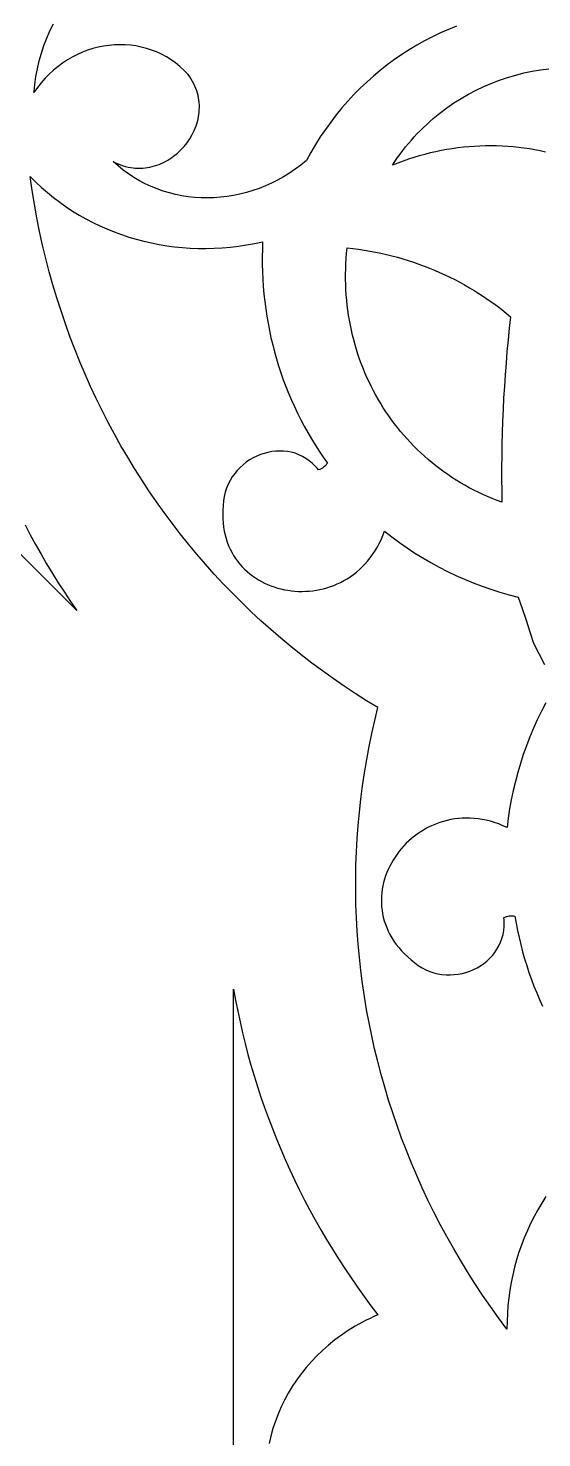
# Model space of a CAD drawing. Extents: x 1908 to 2928, y -299 to 721.
# Drawn here: x 2734.5 to 2767.2, y 305.5 to 395.1 of the extents above; entities that cross this region are included whole.
import ezdxf

# ---------------------------------------------------------------- set-up
doc = ezdxf.new("R2010")
doc.units = 0
doc.layers.add('BITMAP_LAYER', color=18, linetype='CONTINUOUS')

msp = doc.modelspace()

# ---------------------------------------------------------------- linework, layer by layer
at = {"layer": 'BITMAP_LAYER'}
for points in [[(2761.737, 395.2), (2761.215, 394.989), (2760.7, 394.762), (2760.192, 394.518), (2759.692, 394.258), (2759.2, 393.983), (2758.717, 393.692), (2758.243, 393.387), (2757.777, 393.066), (2757.322, 392.731), (2756.877, 392.382), (2756.442, 392.018), (2756.018, 391.641), (2755.606, 391.25), (2755.205, 390.846), (2754.816, 390.429), (2754.44, 389.999), (2754.077, 389.557), (2753.727, 389.103), (2753.39, 388.637), (2753.068, 388.159), (2752.761, 387.669), (2752.468, 387.169), (2752.19, 386.657), (2751.839, 386.372), (2751.48, 386.105), (2751.112, 385.856), (2750.737, 385.626), (2750.355, 385.413), (2749.967, 385.219), (2749.574, 385.044), (2749.176, 384.886), (2748.774, 384.747), (2748.369, 384.626), (2747.961, 384.523), (2747.55, 384.439), (2747.138, 384.373), (2746.725, 384.325), (2746.312, 384.295), (2745.9, 384.284), (2745.488, 384.291), (2745.079, 384.316), (2744.671, 384.36), (2744.267, 384.422), (2743.866, 384.502), (2743.47, 384.601), (2743.079, 384.718), (2742.694, 384.853), (2742.314, 385.006), (2741.942, 385.178), (2741.577, 385.368), (2741.221, 385.577), (2740.873, 385.804), (2740.536, 386.049), (2740.208, 386.312), (2739.891, 386.594), (2740.049, 386.515), (2740.208, 386.444), (2740.367, 386.382), (2740.526, 386.328), (2740.685, 386.283), (2740.843, 386.245), (2741.002, 386.216), (2741.159, 386.194), (2741.316, 386.18), (2741.473, 386.173), (2741.628, 386.173), (2741.782, 386.181), (2741.935, 386.195), (2742.086, 386.216), (2742.236, 386.244), (2742.385, 386.278), (2742.531, 386.318), (2742.675, 386.364), (2742.818, 386.416), (2742.958, 386.474), (2743.095, 386.538), (2743.23, 386.606), (2743.363, 386.68), (2743.492, 386.759), (2743.619, 386.843), (2743.742, 386.932), (2743.979, 387.123), (2744.201, 387.33), (2744.408, 387.553), (2744.598, 387.79), (2744.77, 388.04), (2744.924, 388.301), (2744.993, 388.435), (2745.057, 388.572), (2745.116, 388.711), (2745.169, 388.852), (2745.216, 388.995), (2745.258, 389.139), (2745.294, 389.285), (2745.324, 389.432), (2745.347, 389.581), (2745.365, 389.73), (2745.375, 389.881), (2745.38, 390.031), (2745.377, 390.183), (2745.367, 390.335), (2745.351, 390.486), (2745.327, 390.638), (2745.296, 390.79), (2745.257, 390.941), (2745.211, 391.092), (2745.156, 391.242), (2745.094, 391.391), (2745.024, 391.539), (2744.945, 391.686), (2744.859, 391.832), (2744.763, 391.976), (2744.659, 392.119), (2744.406, 392.384), (2744.142, 392.63), (2743.865, 392.855), (2743.578, 393.06), (2743.282, 393.244), (2742.976, 393.409), (2742.663, 393.553), (2742.343, 393.678), (2742.016, 393.782), (2741.684, 393.867), (2741.348, 393.933), (2741.009, 393.979), (2740.667, 394.005), (2740.323, 394.013), (2739.979, 394.001), (2739.634, 393.97), (2739.291, 393.92), (2738.949, 393.851), (2738.61, 393.764), (2738.275, 393.658), (2737.945, 393.533), (2737.62, 393.39), (2737.301, 393.229), (2736.99, 393.049), (2736.686, 392.851), (2736.392, 392.636), (2736.107, 392.402), (2735.834, 392.151), (2735.572, 391.881), (2735.322, 391.595), (2735.086, 391.29), (2734.864, 390.969), (2734.887, 391.226), (2734.915, 391.483), (2734.989, 391.991), (2735.085, 392.493), (2735.202, 392.989), (2735.34, 393.477), (2735.499, 393.958), (2735.678, 394.43), (2735.876, 394.893), (2736.094, 395.346)], [(2767.394, 387.193), (2767.053, 387.267), (2766.71, 387.334), (2766.365, 387.393), (2766.019, 387.444), (2765.672, 387.488), (2765.324, 387.524), (2764.975, 387.552), (2764.625, 387.572), (2764.275, 387.585), (2763.923, 387.59), (2763.572, 387.587), (2763.22, 387.576), (2762.868, 387.558), (2762.516, 387.532), (2762.163, 387.499), (2761.811, 387.458), (2761.46, 387.409), (2761.109, 387.352), (2760.758, 387.288), (2760.408, 387.216), (2760.059, 387.137), (2759.711, 387.05), (2759.364, 386.955), (2759.018, 386.852), (2758.674, 386.742), (2758.331, 386.625), (2757.99, 386.499), (2757.65, 386.366), (2757.81, 386.606), (2757.974, 386.841), (2758.142, 387.072), (2758.315, 387.298), (2758.491, 387.52), (2758.672, 387.738), (2758.856, 387.952), (2759.044, 388.161), (2759.236, 388.365), (2759.431, 388.565), (2759.631, 388.761), (2759.833, 388.952), (2760.039, 389.138), (2760.248, 389.32), (2760.676, 389.67), (2761.116, 390.001), (2761.567, 390.313), (2762.028, 390.605), (2762.499, 390.878), (2762.98, 391.131), (2763.469, 391.364), (2763.966, 391.577), (2764.469, 391.769), (2764.979, 391.94), (2765.495, 392.09), (2766.015, 392.219), (2766.539, 392.325), (2767.067, 392.41), (2767.598, 392.473)], [(2767.411, 320.86), (2767.147, 320.439), (2766.897, 320.011), (2766.661, 319.576), (2766.44, 319.135), (2766.233, 318.687), (2766.04, 318.233), (2765.863, 317.773), (2765.7, 317.308), (2765.552, 316.838), (2765.42, 316.363), (2765.304, 315.883), (2765.203, 315.4), (2765.118, 314.912), (2765.049, 314.421), (2764.996, 313.927), (2764.96, 313.43), (2764.941, 312.93), (2764.938, 312.428), (2764.406, 313.142), (2763.889, 313.863), (2763.388, 314.591), (2762.901, 315.325), (2762.429, 316.065), (2761.973, 316.811), (2761.531, 317.564), (2761.104, 318.321), (2760.693, 319.085), (2760.296, 319.854), (2759.915, 320.628), (2759.549, 321.406), (2759.198, 322.19), (2758.862, 322.978), (2758.541, 323.77), (2758.235, 324.567), (2757.945, 325.367), (2757.669, 326.172), (2757.409, 326.979), (2757.164, 327.791), (2756.934, 328.605), (2756.72, 329.423), (2756.52, 330.243), (2756.336, 331.066), (2756.167, 331.891), (2756.014, 332.718), (2755.876, 333.548), (2755.753, 334.379), (2755.645, 335.212), (2755.553, 336.046), (2755.476, 336.882), (2755.414, 337.719), (2755.368, 338.556), (2755.337, 339.395), (2755.322, 340.233), (2755.322, 341.072), (2755.337, 341.911), (2755.368, 342.75), (2755.414, 343.589), (2755.475, 344.427), (2755.552, 345.265), (2755.645, 346.102), (2755.753, 346.937), (2755.877, 347.772), (2756.016, 348.605), (2756.17, 349.436), (2756.34, 350.265), (2756.526, 351.093), (2756.73, 351.912), (2756.006, 352.348), (2755.29, 352.802), (2754.583, 353.268), (2753.886, 353.747), (2753.199, 354.237), (2752.521, 354.74), (2751.854, 355.254), (2751.197, 355.781), (2750.55, 356.318), (2749.914, 356.867), (2749.288, 357.428), (2748.673, 357.999), (2748.069, 358.582), (2747.476, 359.175), (2746.893, 359.779), (2746.323, 360.394), (2745.763, 361.019), (2745.215, 361.654), (2744.678, 362.299), (2744.154, 362.955), (2743.641, 363.62), (2743.14, 364.294), (2742.651, 364.979), (2742.175, 365.672), (2741.71, 366.375), (2741.259, 367.087), (2740.82, 367.808), (2740.394, 368.538), (2739.98, 369.276), (2739.58, 370.023), (2739.192, 370.778), (2738.818, 371.542), (2738.458, 372.313), (2738.111, 373.093), (2737.777, 373.88), (2737.458, 374.675), (2737.152, 375.477), (2736.86, 376.287), (2736.583, 377.104), (2736.319, 377.927), (2736.071, 378.758), (2735.836, 379.596), (2735.617, 380.44), (2735.412, 381.291), (2735.222, 382.148), (2735.047, 383.011), (2734.887, 383.88), (2734.743, 384.755), (2734.614, 385.636), (2734.971, 385.283), (2735.338, 384.944), (2735.715, 384.618), (2736.102, 384.305), (2736.498, 384.007), (2736.903, 383.722), (2737.316, 383.452), (2737.737, 383.195), (2738.167, 382.953), (2738.603, 382.725), (2739.047, 382.511), (2739.498, 382.311), (2739.955, 382.126), (2740.418, 381.956), (2740.887, 381.8), (2741.362, 381.66), (2741.841, 381.534), (2742.325, 381.423), (2742.814, 381.327), (2743.306, 381.247), (2743.802, 381.182), (2744.302, 381.132), (2744.804, 381.098), (2745.309, 381.079), (2745.816, 381.076), (2746.326, 381.089), (2746.836, 381.118), (2747.348, 381.162), (2747.861, 381.223), (2748.375, 381.3), (2748.889, 381.393), (2749.402, 381.503), (2749.385, 381.024), (2749.377, 380.546), (2749.379, 380.069), (2749.392, 379.594), (2749.413, 379.121), (2749.445, 378.649), (2749.486, 378.179), (2749.536, 377.711), (2749.597, 377.245), (2749.666, 376.781), (2749.746, 376.32), (2749.834, 375.861), (2749.932, 375.405), (2750.04, 374.952), (2750.156, 374.502), (2750.282, 374.055), (2750.418, 373.611), (2750.562, 373.17), (2750.715, 372.734), (2750.878, 372.3), (2751.05, 371.871), (2751.23, 371.445), (2751.42, 371.024), (2751.619, 370.607), (2751.826, 370.194), (2752.043, 369.785), (2752.268, 369.382), (2752.502, 368.983), (2752.745, 368.589), (2752.996, 368.2), (2753.256, 367.816), (2753.525, 367.437), (2753.47, 367.364), (2753.41, 367.295), (2753.345, 367.232), (2753.275, 367.175), (2753.2, 367.124), (2753.121, 367.079), (2753.039, 367.041), (2752.954, 367.011), (2752.864, 367.121), (2752.77, 367.226), (2752.575, 367.42), (2752.37, 367.591), (2752.155, 367.74), (2751.932, 367.867), (2751.702, 367.974), (2751.466, 368.06), (2751.225, 368.126), (2750.981, 368.172), (2750.734, 368.199), (2750.485, 368.207), (2750.236, 368.197), (2749.987, 368.168), (2749.741, 368.122), (2749.497, 368.058), (2749.258, 367.978), (2749.024, 367.881), (2748.796, 367.768), (2748.575, 367.64), (2748.363, 367.497), (2748.161, 367.338), (2747.969, 367.166), (2747.79, 366.979), (2747.623, 366.779), (2747.47, 366.566), (2747.333, 366.341), (2747.212, 366.103), (2747.109, 365.853), (2747.024, 365.592), (2746.958, 365.319), (2746.914, 365.037), (2746.891, 364.744), (2746.871, 364.456), (2746.864, 364.175), (2746.869, 363.902), (2746.887, 363.636), (2746.918, 363.377), (2746.96, 363.125), (2747.013, 362.881), (2747.078, 362.644), (2747.153, 362.415), (2747.239, 362.193), (2747.335, 361.979), (2747.44, 361.773), (2747.555, 361.575), (2747.678, 361.384), (2747.81, 361.202), (2747.95, 361.027), (2748.098, 360.86), (2748.254, 360.701), (2748.416, 360.551), (2748.585, 360.408), (2748.761, 360.274), (2748.942, 360.148), (2749.129, 360.031), (2749.322, 359.922), (2749.519, 359.821), (2749.721, 359.729), (2749.927, 359.645), (2750.136, 359.57), (2750.349, 359.504), (2750.566, 359.447), (2750.785, 359.398), (2751.006, 359.358), (2751.229, 359.327), (2751.454, 359.305), (2751.68, 359.293), (2751.907, 359.289), (2752.135, 359.294), (2752.363, 359.309), (2752.59, 359.333), (2752.817, 359.366), (2753.043, 359.409), (2753.268, 359.461), (2753.491, 359.522), (2753.712, 359.593), (2753.931, 359.674), (2754.147, 359.765), (2754.359, 359.865), (2754.569, 359.975), (2754.774, 360.094), (2754.976, 360.224), (2755.172, 360.364), (2755.364, 360.514), (2755.551, 360.673), (2755.732, 360.843), (2755.906, 361.024), (2756.075, 361.214), (2756.237, 361.415), (2756.391, 361.626), (2756.538, 361.847), (2756.678, 362.079), (2756.809, 362.322), (2756.931, 362.575), (2757.045, 362.839), (2757.149, 363.113), (2757.618, 362.747), (2758.096, 362.393), (2758.584, 362.054), (2759.081, 361.728), (2759.586, 361.415), (2760.1, 361.117), (2760.623, 360.833), (2761.153, 360.563), (2761.692, 360.307), (2762.237, 360.066), (2762.79, 359.839), (2763.35, 359.627), (2763.917, 359.43), (2764.49, 359.248), (2765.069, 359.081), (2765.653, 358.93), (2765.908, 358.2), (2766.154, 357.466), (2766.391, 356.73), (2766.614, 356.007), (2766.968, 355.338), (2767.321, 354.649)], [(2734.294, 363.518), (2734.623, 362.89), (2734.962, 362.268), (2735.31, 361.652), (2735.667, 361.041), (2736.034, 360.435), (2736.41, 359.836), (2736.795, 359.242), (2737.189, 358.654), (2737.593, 358.073), (2716.399, 379.267)], [(2767.404, 352.212), (2767.127, 351.679), (2766.866, 351.139), (2766.62, 350.593), (2766.389, 350.042), (2766.174, 349.485), (2765.974, 348.924), (2765.79, 348.358), (2765.622, 347.787), (2765.469, 347.213), (2765.332, 346.635), (2765.212, 346.053), (2765.107, 345.468), (2765.018, 344.879), (2764.946, 344.289), (2764.678, 344.409), (2764.412, 344.515), (2764.146, 344.608), (2763.882, 344.687), (2763.619, 344.752), (2763.359, 344.805), (2763.1, 344.845), (2762.844, 344.872), (2762.59, 344.888), (2762.339, 344.892), (2762.091, 344.884), (2761.846, 344.865), (2761.605, 344.835), (2761.367, 344.795), (2761.133, 344.744), (2760.903, 344.684), (2760.677, 344.613), (2760.455, 344.534), (2760.239, 344.445), (2760.027, 344.347), (2759.82, 344.241), (2759.619, 344.127), (2759.423, 344.005), (2759.233, 343.875), (2759.049, 343.738), (2758.872, 343.594), (2758.7, 343.444), (2758.536, 343.287), (2758.378, 343.124), (2758.227, 342.955), (2758.083, 342.78), (2757.947, 342.6), (2757.819, 342.416), (2757.699, 342.226), (2757.586, 342.033), (2757.482, 341.835), (2757.387, 341.634), (2757.3, 341.429), (2757.223, 341.221), (2757.155, 341.011), (2757.096, 340.798), (2757.047, 340.582), (2757.007, 340.365), (2756.978, 340.146), (2756.959, 339.926), (2756.951, 339.704), (2756.953, 339.482), (2756.966, 339.26), (2756.991, 339.037), (2757.027, 338.814), (2757.074, 338.592), (2757.134, 338.371), (2757.205, 338.151), (2757.289, 337.932), (2757.385, 337.715), (2757.493, 337.499), (2757.615, 337.286), (2757.75, 337.076), (2757.898, 336.868), (2758.06, 336.663), (2758.235, 336.462), (2758.424, 336.265), (2758.628, 336.072), (2758.846, 335.883), (2759.069, 335.691), (2759.3, 335.523), (2759.539, 335.377), (2759.784, 335.252), (2760.034, 335.149), (2760.287, 335.066), (2760.544, 335.003), (2760.803, 334.961), (2761.062, 334.937), (2761.321, 334.932), (2761.578, 334.946), (2761.833, 334.977), (2762.085, 335.025), (2762.331, 335.091), (2762.572, 335.172), (2762.806, 335.269), (2763.032, 335.382), (2763.25, 335.509), (2763.457, 335.651), (2763.652, 335.806), (2763.836, 335.975), (2764.006, 336.156), (2764.162, 336.35), (2764.302, 336.555), (2764.426, 336.772), (2764.532, 337), (2764.619, 337.238), (2764.687, 337.486), (2764.733, 337.744), (2764.757, 338.01), (2764.759, 338.284), (2764.75, 338.424), (2764.736, 338.567), (2764.818, 338.605), (2764.903, 338.636), (2764.99, 338.661), (2765.079, 338.677), (2765.169, 338.686), (2765.26, 338.688), (2765.351, 338.682), (2765.441, 338.669), (2765.519, 338.211), (2765.606, 337.756), (2765.704, 337.303), (2765.811, 336.853), (2765.927, 336.405), (2766.054, 335.96), (2766.189, 335.518), (2766.334, 335.08), (2766.489, 334.644), (2766.653, 334.212), (2766.826, 333.783), (2767.008, 333.358), (2767.2, 332.937)], [(2747.554, 298.803), (2747.554, 334.025), (2747.68, 333.328), (2747.817, 332.634), (2747.964, 331.942), (2748.122, 331.252), (2748.291, 330.564), (2748.47, 329.88), (2748.66, 329.198), (2748.861, 328.518), (2749.072, 327.842), (2749.293, 327.169), (2749.525, 326.499), (2749.767, 325.832), (2750.019, 325.168), (2750.282, 324.508), (2750.555, 323.851), (2750.839, 323.198), (2751.132, 322.549), (2751.436, 321.904), (2751.749, 321.262), (2752.073, 320.625), (2752.407, 319.992), (2752.751, 319.363), (2753.104, 318.738), (2753.468, 318.119), (2753.842, 317.503), (2754.225, 316.893), (2754.618, 316.287), (2755.021, 315.686), (2755.434, 315.091), (2755.856, 314.5), (2756.288, 313.915), (2756.73, 313.335), (2756.481, 313.226), (2756.235, 313.113), (2755.994, 312.995), (2755.756, 312.873), (2755.292, 312.615), (2754.844, 312.34), (2754.412, 312.048), (2753.995, 311.74), (2753.596, 311.417), (2753.213, 311.079), (2752.848, 310.728), (2752.5, 310.363), (2752.169, 309.985), (2751.857, 309.595), (2751.564, 309.193), (2751.289, 308.781), (2751.034, 308.358), (2750.798, 307.925), (2750.582, 307.484), (2750.386, 307.034), (2750.211, 306.577), (2750.056, 306.112), (2749.922, 305.641), (2749.81, 305.164)]]:
    msp.add_lwpolyline(points, dxfattribs=at)
msp.add_lwpolyline([(2755.14, 381.074), (2755.501, 381.025), (2755.859, 380.971), (2756.216, 380.91), (2756.572, 380.842), (2756.925, 380.769), (2757.276, 380.689), (2757.625, 380.603), (2757.972, 380.51), (2758.316, 380.411), (2758.658, 380.307), (2758.998, 380.196), (2759.335, 380.079), (2759.67, 379.955), (2760.002, 379.826), (2760.331, 379.691), (2760.657, 379.55), (2760.981, 379.403), (2761.301, 379.25), (2761.618, 379.091), (2761.933, 378.926), (2762.244, 378.756), (2762.551, 378.58), (2762.856, 378.398), (2763.157, 378.21), (2763.454, 378.017), (2763.748, 377.818), (2764.038, 377.613), (2764.324, 377.403), (2764.607, 377.187), (2764.886, 376.966), (2765.16, 376.739), (2765.079, 376.002), (2765.005, 375.265), (2764.937, 374.528), (2764.875, 373.79), (2764.819, 373.053), (2764.769, 372.315), (2764.726, 371.578), (2764.689, 370.84), (2764.658, 370.103), (2764.634, 369.366), (2764.616, 368.629), (2764.604, 367.892), (2764.598, 367.156), (2764.599, 366.42), (2764.605, 365.684), (2764.619, 364.949), (2764.309, 365.064), (2764.004, 365.185), (2763.702, 365.311), (2763.405, 365.444), (2763.112, 365.583), (2762.822, 365.727), (2762.537, 365.877), (2762.256, 366.033), (2761.98, 366.194), (2761.707, 366.36), (2761.439, 366.532), (2761.176, 366.709), (2760.917, 366.891), (2760.662, 367.078), (2760.412, 367.27), (2760.167, 367.467), (2759.926, 367.669), (2759.69, 367.876), (2759.459, 368.087), (2759.232, 368.303), (2759.011, 368.524), (2758.794, 368.749), (2758.582, 368.978), (2758.375, 369.211), (2758.174, 369.449), (2757.977, 369.691), (2757.786, 369.937), (2757.6, 370.186), (2757.419, 370.44), (2757.243, 370.697), (2757.073, 370.958), (2756.908, 371.223), (2756.748, 371.491), (2756.594, 371.763), (2756.446, 372.038), (2756.303, 372.316), (2756.166, 372.598), (2756.034, 372.883), (2755.909, 373.17), (2755.789, 373.461), (2755.675, 373.755), (2755.566, 374.051), (2755.464, 374.35), (2755.368, 374.652), (2755.278, 374.956), (2755.194, 375.263), (2755.116, 375.572), (2755.044, 375.883), (2754.978, 376.197), (2754.919, 376.513), (2754.866, 376.831), (2754.82, 377.151), (2754.78, 377.473), (2754.746, 377.796), (2754.719, 378.122), (2754.698, 378.449), (2754.685, 378.777), (2754.677, 379.108), (2754.677, 379.439), (2754.683, 379.772), (2754.697, 380.106), (2754.717, 380.441), (2754.744, 380.778), (2754.778, 381.115)], close=True, dxfattribs=at)

doc.saveas('drawing.dxf')
